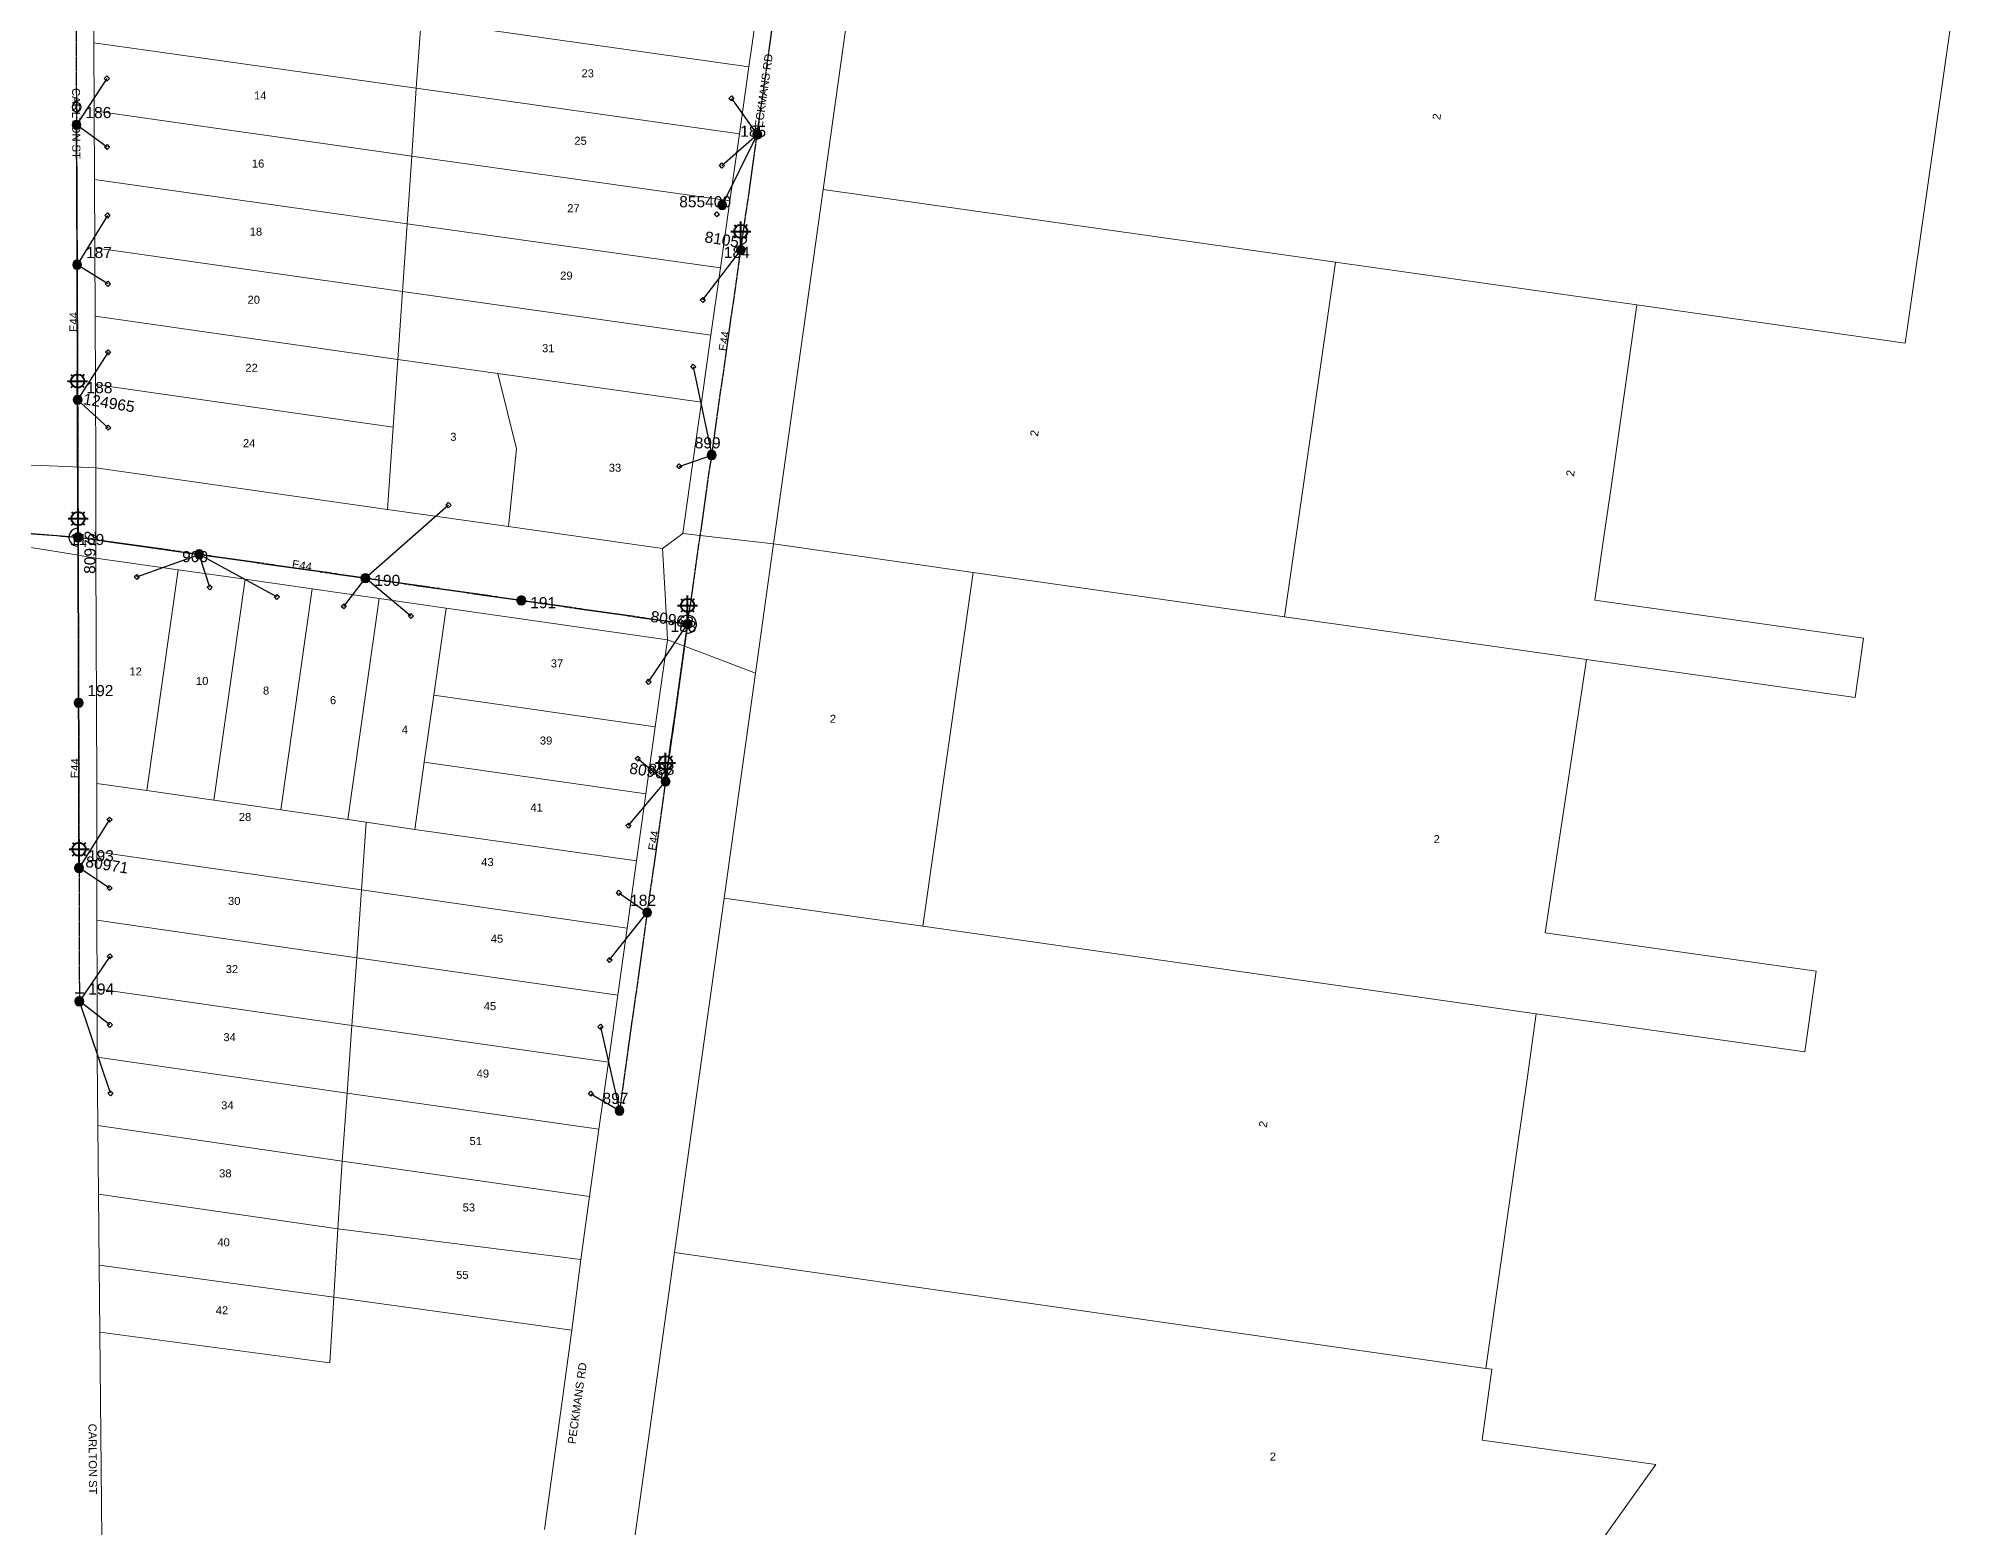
# Model space of a CAD drawing. Header units: metres. Extents: x 249526 to 250405, y 6265241 to 6266203.
# Drawn here: x 249962.8 to 250394, y 6265567.7 to 6265902.7 of the extents above; entities that cross this region are included whole.
import ezdxf
from ezdxf.enums import TextEntityAlignment as Align

# ---------------------------------------------------------------- set-up
doc = ezdxf.new("R2010")
doc.units = ezdxf.units.M
doc.linetypes.add('Cable Exist OH', pattern=[1, 1, 0])
doc.layers.get('0').update_dxf_attribs({"color": 6})
for name, color, linetype in [('_User_LV_Exist', 7, 'Continuous'), ('Equip_SP_LV_EXT', 7, 'Continuous'), ('Equip_SP_SL_EXT', 7, 'Continuous'), ('Mains_LV_EXT', 7, 'Continuous'), ('Mains_SL_EXT', 7, 'Continuous'), ('OH_Details_SP_MISC', 7, 'Continuous'), ('Services_SP_EXT', 7, 'Continuous'), ('SupportsOH_SP_TR_HV_LV_SL_EXT', 7, 'Continuous')]:
    doc.layers.add(name, color=color, linetype=linetype)
doc.layers.add('Cadastre Land Parcels_SP_EXT', color=9, linetype='Continuous', lineweight=5)
doc.layers.add('Cadastre Roads_SP_EXT', color=9, linetype='Continuous', lineweight=5)
doc.styles.add('iecARIAL', font='arial.ttf', dxfattribs={"height": 2})
doc.styles.add('POLE_LABEL', font='arial.ttf')
doc.styles.get("Standard").update_dxf_attribs({"font": 'arial.ttf'})

# ---------------------------------------------------------------- blocks, each defined once
blk = doc.blocks.new('LV_OH_LINKS_OPEN_EXT')
for p, q in [((-0.17, 4.97), (-0.17, 5.46)), ((0.17, 4.97), (0.17, 5.46)), ((-0.17, 3), (-0.17, 2.5)), ((0.17, 3), (0.17, 2.5))]:
    blk.add_line(p, q)
blk.add_lwpolyline([(0, 2.99, 1), (0, 4.98, 1)], format="xyb", close=True)
at = {"flags": 9}
for tag, p in [('ACTUAL_STATUS', (0, 0)), ('CONSTRUCTED_VOLTAGE', (0, -0.2)), ('OPERATING_VOLTAGE', (0, -0.6)), ('ORIENTATION', (0, -0.8)), ('OWNED_BY', (0, -1)), ('STATE', (0, -1.2)), ('SWITCH_TYPE', (0, -1.4)), ('NO_PHASES', (0, -0.4)), ('USAGE', (0, -1.6)), ('LEGEND', (0, -1.8)), ('NOTES', (0, -2))]:
    blk.add_attdef(tag, text='', height=0.2, dxfattribs=at).set_placement(p, align=Align.MIDDLE_LEFT)
at = {"flags": 1}
blk.add_attdef('Z', (0, 0), '', height=0.2, dxfattribs=at)
blk = doc.blocks.new('SL_LANTERN_EXT')
at = {"lineweight": 40}
for p, q in [((-1.46, 5.68), (-1.06, 5.28)), ((0, 1.97), (0, 6.47)), ((1.46, 5.68), (1.06, 5.28)), ((-2.25, 4.22), (2.25, 4.22)), ((-1.46, 2.76), (-1.06, 3.16)), ((0, 0), (0, 2.72)), ((1.46, 2.76), (1.06, 3.16))]:
    blk.add_line(p, q, dxfattribs=at)
blk.add_circle((0, 4.22), 1.5, dxfattribs=at)
at = {"style": 'iecARIAL', "flags": 8}
blk.add_attdef('ASSET_NUM', (1.5, 1.5), '', height=2.5, dxfattribs=at)
for tag, p, height, flags in [('OPERATING_VOLTAGE', (0.98, -1.65), 0.2, 9), ('ORIENTATION', (0.98, -1.85), 0.2, 9), ('OWNED_BY', (0.98, -2.05), 0.2, 9), ('STATE', (0.98, -2.25), 0.2, 9), ('CONSTRUCTED_VOLTAGE', (0.98, -0.65), 0.2, 9), ('CONTROL_TYPE', (0.98, -0.85), 0.2, 9), ('LANTERN_PURPOSE', (0.98, -1.05), 0.2, 9), ('LANTERN_TYPE', (0.98, -1.25), 0.2, 9), ('NO_PHASES', (0.98, -1.45), 0.2, 9), ('USAGE', (0.98, -2.45), 0.2, 9), ('CEXIST', (0.98, -2.65), 0.2, 9), ('CNEW', (0.98, -2.85), 0.2, 9), ('CNUMBER', (0.98, -3.05), 0.2, 9), ('CREMOVE', (0.98, -3.25), 0.2, 9), ('CREPLACE', (0.98, -3.45), 0.2, 9), ('LKINGHEIGHT', (0.98, -3.65), 0.2, 9), ('LBRACKET', (0.98, -3.85), 0.2, 9), ('LBRACKETVOCAB', (0.98, -4.05), 0.2, 9), ('LCATEGORY', (0.98, -4.25), 0.2, 9), ('LCHARGE1', (0.98, -4.45), 0.2, 9), ('LNUMBER', (2.18, -3.25), 2.5, 8), ('LCHARGE1PERCENT', (0.98, -4.65), 0.2, 9), ('LCHARGE2', (0.98, -4.85), 0.2, 9), ('LCHARGE2PERCENT', (0.98, -5.05), 0.2, 9), ('LCHARGE3', (0.98, -5.25), 0.2, 9), ('LCHARGE3PERCENT', (0.98, -5.45), 0.2, 9), ('LEXIST', (0.98, -5.65), 0.2, 9), ('LLAMP', (0.98, -5.85), 0.2, 9), ('LLAMPVOCAB', (0.98, -6.05), 0.2, 9), ('LMAST', (0.98, -6.25), 0.2, 9), ('LMASTVOCAB', (0.98, -6.45), 0.2, 9), ('LNEW', (0.98, -6.65), 0.2, 9), ('LANTNUMBER', (0.98, -6.85), 0.2, 9), ('LOUTREACH', (0.98, -7.25), 0.2, 9), ('LOUTREACHVOCAB', (0.98, -7.45), 0.2, 9), ('LRATECODE', (0.98, -7.65), 0.2, 9), ('LREMOVE', (0.98, -7.85), 0.2, 9), ('LREPLACE', (0.98, -8.05), 0.2, 9), ('LTYPE', (0.98, -8.25), 0.2, 9), ('LTYPEVOCAB', (0.98, -8.45), 0.2, 9), ('LEGEND', (0.98, -8.65), 0.2, 9), ('STREETNAME', (0.98, -9.25), 0.2, 9), ('SUBURB', (0.98, -9.45), 0.2, 1), ('LOCATION', (0.98, -8.85), 0.2, 9), ('NOTES', (0.98, -9.05), 0.2, 9)]:
    blk.add_attdef(tag, p, '', height=height, dxfattribs=dict(flags=flags))
blk = doc.blocks.new('CCP_EXT')
blk.add_wipeout([(0, 0.57), (0.57, 0), (0, -0.57), (-0.57, 0)])
blk.add_lwpolyline([(-0.57, 0), (0, 0.57), (0.57, 0), (0, -0.57), (-0.57, 0)])
at = {"flags": 1}
blk.add_attdef('Z', (0, 0), '', height=0.2, dxfattribs=at)
at = {"flags": 9}
for tag, p in [('CCP_TYPE', (0, 0)), ('CONSTRUCTED_VOLTAGE', (0, -0.2)), ('OPERATING_VOLTAGE', (0, -0.6)), ('ORIENTATION', (0, -0.8)), ('OWNED_BY', (0, -1)), ('STATE', (0, -1.8)), ('NO_PHASES', (0, -0.4)), ('USAGE', (0, -1.2)), ('LEGEND', (0, -1.4)), ('LIFE_SUPPORT', (0, -1.6)), ('NOTES', (0, -2))]:
    blk.add_attdef(tag, text='', height=0.2, dxfattribs=at).set_placement(p, align=Align.MIDDLE_LEFT)
blk = doc.blocks.new('POLE_EXT')
blk.add_hatch(color=256).paths.add_polyline_path([(-1, 0, 1), (1, 0, 1)])
blk.add_lwpolyline([(-1, 0, 1), (1, 0, 1)], format="xyb", close=True)
for tag, height, flags, p in [('pNumber', 2.5, 8, (-17.84, 2.07)), ('OWNED_BY', 0.2, 9, (1.35, -0.4)), ('SPECIAL_USE', 0.2, 9, (1.35, -0.8)), ('STATE', 0.2, 9, (1.35, -1)), ('cLV', 0.2, 9, (1.35, -1.4)), ('hDepth', 0.2, 9, (1.35, -1.6)), ('hDia', 0.2, 9, (1.35, -1.8)), ('cHV', 0.2, 9, (1.35, -2)), ('cLinedev', 0.2, 9, (1.35, -3.4)), ('pExisting', 0.2, 9, (1.35, -3.8)), ('pFooting', 0.2, 9, (1.35, -4.4)), ('PARENT', 0.2, 9, (1.35, -0.6)), ('USAGE', 0.2, 9, (1.35, -1.2)), ('LBRACKET', 0.2, 9, (1.35, -2.2)), ('LExisting', 0.2, 9, (1.35, -2.4)), ('LANTNUMBER', 0.2, 9, (1.35, -2.6)), ('LOther', 0.2, 9, (1.35, -2.8)), ('LRemove', 0.2, 9, (1.35, -3)), ('LEGEND', 0.2, 9, (1.35, -3.2)), ('LOCATION', 0.2, 9, (1.35, -3.6)), ('PFNUMBER', 0.2, 9, (1.35, -4)), ('NEWPFNUMBER', 0.2, 9, (1.35, -4.2)), ('pNew', 0.2, 9, (1.35, -4.6)), ('pRelocate', 0.2, 9, (1.35, -5)), ('pRemove', 0.2, 9, (1.35, -5.2)), ('pReplace', 0.2, 9, (1.35, -5.4)), ('pStay', 0.2, 9, (1.35, -5.6)), ('pType', 0.2, 9, (1.35, -5.8)), ('cspan', 0.2, 9, (1.35, -6)), ('STREETNAME', 0.2, 9, (1.35, -6.2)), ('SUBURB', 0.2, 9, (1.35, -6.4)), ('OPERATED_BY', 0.2, 9, (1.36, -7.01)), ('NOTES', 0.2, 9, (1.35, -6.6)), ('MAINTAINED_BY', 0.2, 9, (1.36, -6.81))]:
    blk.add_attdef(tag, text='', height=height, dxfattribs=dict(flags=flags)).set_placement(p, align=Align.MIDDLE_LEFT)
at = {"style": 'POLE_LABEL'}
for tag, height, flags, p in [('STRUCTURE_PLANT_NUMBER', 0.2, 9, (1.35, 0.03)), ('ASSET_NUM', 2.5, 8, (2, 2)), ('STREET_CODE', 0.2, 9, (1.35, -0.2))]:
    blk.add_attdef(tag, text='', height=height, dxfattribs=dict(at, flags=flags)).set_placement(p, align=Align.MIDDLE_LEFT)
at = {"flags": 1}
blk.add_attdef('Z', (1.35, -7.33), '', height=0.2, dxfattribs=at)
blk = doc.blocks.new('End Shackle_EXT')
blk.add_wipeout([(0, 0.25), (1.81, 0.25), (1.82, -0.25), (0, -0.25)])
blk.add_line((1.81, -1), (1.81, 1))
at = {"flags": 1}
blk.add_attdef('Z', (0, 0), '', height=0.2, dxfattribs=at)
at = {"flags": 9}
for tag, p in [('CONNECTOR_TYPE', (0, 0)), ('CONSTRUCTED_VOLTAGE', (0, -0.2)), ('OPERATING_VOLTAGE', (0, -0.6)), ('ORIENTATION', (0, -0.8)), ('OWNED_BY', (0, -1)), ('STATE', (0, -1.2)), ('NO_PHASES', (0, -0.4)), ('USAGE', (0, -1.4)), ('NOTES', (0, -1.6))]:
    blk.add_attdef(tag, text='', height=0.2, dxfattribs=at).set_placement(p, align=Align.MIDDLE_LEFT)

msp = doc.modelspace()

# ---------------------------------------------------------------- linework, layer by layer
at = {"layer": '_User_LV_Exist', "color": 7, "linetype": 'Cable Exist OH', "flags": 128}
msp.add_lwpolyline([(249918.78, 6265794.7), (249971.72, 6265790.5)], dxfattribs=at)
at = {"layer": 'Cadastre Land Parcels_SP_EXT', "linetype": 'Continuous'}
for points in [[(250217.86, 6265938.87), (250150.52, 6265948.43), (250148.88, 6265936.72), (250139.37, 6265868.74), (250254.56, 6265852.4), (250322.35, 6265842.77), (250382.72, 6265834.19), (250383.68, 6265840.92), (250387.25, 6265866.02), (250394.05, 6265913.86), (250217.86, 6265938.87)], [(250059.89, 6265920.59), (250049.93, 6265922), (250048.89, 6265906.75), (250122.65, 6265896.34), (250123.53, 6265902.52), (250124.77, 6265911.42), (250074.96, 6265918.45), (250059.89, 6265920.59)], [(250048.89, 6265906.75), (249975.24, 6265917.15), (249975.32, 6265901.76), (250047.83, 6265891.5), (250048.89, 6265906.75)], [(250122.65, 6265896.34), (250048.89, 6265906.75), (250047.83, 6265891.5), (250120.51, 6265881.25), (250122.65, 6265896.34)], [(250047.83, 6265891.5), (249975.32, 6265901.76), (249975.39, 6265886.4), (250046.79, 6265876.25), (250047.83, 6265891.5)], [(250120.51, 6265881.25), (250047.83, 6265891.5), (250046.79, 6265876.25), (250118.36, 6265866.17), (250120.51, 6265881.25)], [(250046.79, 6265876.25), (249975.39, 6265886.4), (249975.46, 6265871), (250045.75, 6265861.02), (250046.79, 6265876.25)], [(250118.36, 6265866.17), (250046.79, 6265876.25), (250045.75, 6265861.02), (250116.22, 6265851.08), (250118.36, 6265866.17)], [(250045.75, 6265861.02), (249975.46, 6265871), (249975.52, 6265855.61), (250044.71, 6265845.78), (250045.75, 6265861.02)], [(250254.56, 6265852.4), (250139.37, 6265868.74), (250128.19, 6265789.03), (250173.04, 6265782.61), (250243.07, 6265772.65), (250254.56, 6265852.4)], [(250116.22, 6265851.08), (250045.75, 6265861.02), (250044.71, 6265845.78), (250114.08, 6265836), (250116.22, 6265851.08)], [(250044.71, 6265845.78), (249975.52, 6265855.61), (249975.59, 6265840.25), (250043.66, 6265830.53), (250044.71, 6265845.78)], [(250322.35, 6265842.77), (250254.56, 6265852.4), (250243.07, 6265772.65), (250311.02, 6265762.99), (250333.38, 6265759.88), (250371.42, 6265754.49), (250373.32, 6265767.79), (250312.93, 6265776.34), (250314.78, 6265789.59), (250316.71, 6265802.84), (250318.58, 6265816.17), (250320.47, 6265829.46), (250322.35, 6265842.77)], [(250114.08, 6265836), (250044.71, 6265845.78), (250043.66, 6265830.53), (250066.15, 6265827.36), (250111.94, 6265820.91), (250114.08, 6265836)], [(250043.66, 6265830.53), (249975.59, 6265840.25), (249975.65, 6265824.86), (250042.61, 6265815.28), (250043.66, 6265830.53)], [(250066.15, 6265827.36), (250043.66, 6265830.53), (250042.61, 6265815.28), (250041.34, 6265796.78), (250068.59, 6265792.9), (250070.38, 6265810.38), (250066.15, 6265827.36)], [(250111.94, 6265820.91), (250066.15, 6265827.36), (250070.38, 6265810.38), (250068.59, 6265792.9), (250103.22, 6265787.98), (250107.75, 6265791.38), (250109.79, 6265805.83), (250111.94, 6265820.91)], [(250042.61, 6265815.28), (249975.65, 6265824.86), (249975.72, 6265806.14), (250041.34, 6265796.78), (250042.61, 6265815.28)], [(250173.04, 6265782.61), (250128.19, 6265789.03), (250124.12, 6265759.95), (250117.05, 6265709.32), (250161.73, 6265703), (250173.04, 6265782.61)], [(249994.27, 6265783.21), (249975.78, 6265785.81), (249975.94, 6265735.14), (249987.19, 6265733.52), (249994.27, 6265783.21)], [(250009.34, 6265781.05), (249994.27, 6265783.21), (249987.19, 6265733.52), (250002.26, 6265731.36), (250009.34, 6265781.05)], [(250024.41, 6265778.9), (250009.34, 6265781.05), (250002.26, 6265731.36), (250017.33, 6265729.2), (250024.41, 6265778.9)], [(250243.07, 6265772.65), (250173.04, 6265782.61), (250161.73, 6265703), (250299.71, 6265683.31), (250360.14, 6265674.77), (250362.7, 6265692.89), (250301.7, 6265701.53), (250311.02, 6265762.99), (250243.07, 6265772.65)], [(250039.49, 6265776.74), (250024.41, 6265778.9), (250017.33, 6265729.2), (250032.4, 6265727.04), (250039.49, 6265776.74)], [(250054.58, 6265774.59), (250039.49, 6265776.74), (250032.4, 6265727.04), (250036.57, 6265726.44), (250047.48, 6265724.78), (250049.63, 6265739.9), (250051.78, 6265754.98), (250054.58, 6265774.59)], [(250104.33, 6265767.46), (250054.58, 6265774.59), (250051.78, 6265754.98), (250101.57, 6265747.87), (250104.33, 6265767.46)], [(250101.57, 6265747.87), (250051.78, 6265754.98), (250049.63, 6265739.9), (250099.48, 6265732.81), (250101.57, 6265747.87)], [(250099.48, 6265732.81), (250049.63, 6265739.9), (250047.48, 6265724.78), (250097.36, 6265717.74), (250099.48, 6265732.81)], [(250036.57, 6265726.44), (250032.4, 6265727.04), (250017.33, 6265729.2), (250002.26, 6265731.36), (249987.19, 6265733.52), (249975.94, 6265735.14), (249975.98, 6265719.75), (250035.5, 6265711.19), (250036.57, 6265726.44)], [(250047.48, 6265724.78), (250036.57, 6265726.44), (250035.5, 6265711.19), (250095.24, 6265702.61), (250097.36, 6265717.74), (250047.48, 6265724.78)], [(250035.5, 6265711.19), (249975.98, 6265719.75), (249976.01, 6265704.35), (250034.43, 6265695.94), (250035.5, 6265711.19)], [(250095.24, 6265702.61), (250035.5, 6265711.19), (250034.43, 6265695.94), (250093.14, 6265687.55), (250095.24, 6265702.61)], [(250105.91, 6265629.63), (250288.41, 6265603.55), (250291.84, 6265627.73), (250293.57, 6265639.92), (250295.5, 6265653.52), (250297.64, 6265668.62), (250299.71, 6265683.31), (250161.73, 6265703), (250117.05, 6265709.32), (250105.91, 6265629.63)], [(250034.43, 6265695.94), (249976.01, 6265704.35), (249976.05, 6265688.95), (250033.35, 6265680.68), (250034.43, 6265695.94)], [(250093.14, 6265687.55), (250034.43, 6265695.94), (250033.35, 6265680.68), (250091.04, 6265672.42), (250093.14, 6265687.55)], [(250033.35, 6265680.68), (249976.05, 6265688.95), (249976.08, 6265673.59), (250032.28, 6265665.45), (250033.35, 6265680.68)], [(250091.04, 6265672.42), (250033.35, 6265680.68), (250032.28, 6265665.45), (250088.91, 6265657.35), (250091.04, 6265672.42)], [(250032.28, 6265665.45), (249976.08, 6265673.59), (249976.22, 6265658.17), (250031.18, 6265650.2), (250032.28, 6265665.45)], [(250088.91, 6265657.35), (250032.28, 6265665.45), (250031.18, 6265650.2), (250086.81, 6265642.22), (250088.91, 6265657.35)], [(250031.18, 6265650.2), (249976.22, 6265658.17), (249976.37, 6265642.76), (250030.16, 6265634.99), (250031.18, 6265650.2)], [(250086.81, 6265642.22), (250031.18, 6265650.2), (250030.16, 6265634.99), (250084.87, 6265628.06), (250086.81, 6265642.22)], [(250030.16, 6265634.99), (249976.37, 6265642.76), (249976.52, 6265626.75), (250029.31, 6265619.61), (250030.16, 6265634.99)], [(250084.87, 6265628.06), (250030.16, 6265634.99), (250029.31, 6265619.61), (250082.81, 6265612.18), (250084.87, 6265628.06)], [(250288.41, 6265603.55), (250105.91, 6265629.63), (250094.7, 6265549.46), (250285.5, 6265524.43), (250326.59, 6265581.97), (250287.59, 6265587.42), (250289.69, 6265603.37), (250288.41, 6265603.55)], [(250029.31, 6265619.61), (249976.52, 6265626.75), (249976.66, 6265611.74), (250028.39, 6265604.81), (250029.31, 6265619.61)]]:
    msp.add_lwpolyline(points, close=True, dxfattribs=at)
at = {"layer": 'Mains_LV_EXT', "linetype": 'Cable Exist OH'}
for points in [[(249971.24, 6265917.22), (249971.4, 6265883.29)], [(250124.51, 6265881.09), (250129.36, 6265915.44)], [(249971.4, 6265883.29), (249971.54, 6265851.81)], [(250120.82, 6265855.09), (250124.51, 6265881.09)], [(249971.54, 6265851.81), (249971.66, 6265821.42)], [(249971.66, 6265821.42), (249971.76, 6265790.5)], [(249971.76, 6265790.5), (249998.99, 6265786.66)], [(249971.76, 6265790.5), (249971.88, 6265753.27), (249971.98, 6265716.13)], [(250108.85, 6265770.95), (250103.89, 6265735.58)], [(250103.89, 6265735.58), (250099.75, 6265706.1)]]:
    msp.add_lwpolyline(points, dxfattribs=at)
at = {"layer": 'Mains_LV_EXT', "linetype": 'Continuous'}
for points in [[(249971.75, 6265792.51, 1.022065), (249971.77, 6265788.5)], [(250108.57, 6265768.97, 2.409866), (250106.87, 6265771.23)]]:
    msp.add_lwpolyline(points, format="xyb", dxfattribs=at)
at = {"layer": 'Mains_SL_EXT', "linetype": 'Cable Exist OH'}
for points in [[(249971.98, 6265716.13), (249971.88, 6265753.27), (249971.76, 6265790.5)], [(250103.89, 6265735.58), (250108.85, 6265770.95)]]:
    msp.add_lwpolyline(points, dxfattribs=at)
at = {"layer": 'OH_Details_SP_MISC', "color": 7, "linetype": 'Continuous', "flags": 128}
for points in [[(249971.72, 6265790.5), (249971.66, 6265821.42), (249971.54, 6265851.81), (249971.4, 6265883.29)], [(249918.78, 6265794.7), (249971.76, 6265790.5), (249998.99, 6265786.66)]]:
    msp.add_lwpolyline(points, dxfattribs=at)

# ---------------------------------------------------------------- block references
at = {"layer": 'Equip_SP_LV_EXT', "rotation": 359.2332472921855}
msp.add_blockref('LV_OH_LINKS_OPEN_EXT', (249971.4, 6265883.29), dxfattribs=at)
at = {"layer": 'Equip_SP_SL_EXT'}
ref = msp.add_blockref('SL_LANTERN_EXT', (250120.82, 6265855.09), dxfattribs=at)
ref.add_attrib('ASSET_NUM', '81052', dxfattribs={"layer": '0', "height": 2.5, "rotation": 350.8551, "style": 'iecARIAL'}).set_placement((250122.32, 6265856.59), align=Align.MIDDLE_RIGHT)
ref = msp.add_blockref('SL_LANTERN_EXT', (249971.66, 6265821.42), dxfattribs=at)
ref.add_attrib('ASSET_NUM', '124965', dxfattribs={"layer": '0', "height": 2.5, "rotation": 350.7445, "style": 'iecARIAL'}).set_placement((249973.16, 6265822.92), align=Align.TOP_LEFT)
ref = msp.add_blockref('SL_LANTERN_EXT', (249971.76, 6265790.5), dxfattribs=at)
ref.add_attrib('ASSET_NUM', '80972', dxfattribs={"layer": '0', "height": 2.5, "rotation": 89.1118, "style": 'iecARIAL'}).set_placement((249973.26, 6265792), align=Align.TOP_RIGHT)
ref = msp.add_blockref('SL_LANTERN_EXT', (250108.85, 6265770.95), dxfattribs=at)
ref.add_attrib('ASSET_NUM', '80968', dxfattribs={"layer": '0', "height": 2.5, "rotation": 350.7333, "style": 'iecARIAL'}).set_placement((250110.35, 6265772.45), align=Align.TOP_RIGHT)
ref = msp.add_blockref('SL_LANTERN_EXT', (250103.89, 6265735.58), dxfattribs=at)
ref.add_attrib('ASSET_NUM', '80967', dxfattribs={"layer": '0', "height": 2.5, "rotation": 350.7862, "style": 'iecARIAL'}).set_placement((250105.39, 6265737.08), align=Align.MIDDLE_RIGHT)
ref = msp.add_blockref('SL_LANTERN_EXT', (249971.98, 6265716.13), dxfattribs=at)
ref.add_attrib('ASSET_NUM', '80971', dxfattribs={"layer": '0', "height": 2.5, "rotation": 350.6993, "style": 'iecARIAL'}).set_placement((249973.48, 6265717.63), align=Align.MIDDLE_LEFT)
at = {"layer": 'SupportsOH_SP_TR_HV_LV_SL_EXT'}
ref = msp.add_blockref('POLE_EXT', (249971.4, 6265883.29), dxfattribs=at)
ref.add_attrib('ASSET_NUM', '186', dxfattribs={"layer": '0', "height": 2.5, "style": 'POLE_LABEL'}).set_placement((249973.41, 6265884.04), align=Align.BOTTOM_LEFT)
ref = msp.add_blockref('POLE_EXT', (250124.51, 6265881.09), dxfattribs=at)
ref.add_attrib('ASSET_NUM', '185', dxfattribs={"layer": '0', "height": 2.5, "style": 'POLE_LABEL'}).set_placement((250126.51, 6265881.84), align=Align.MIDDLE_RIGHT)
ref = msp.add_blockref('POLE_EXT', (249971.54, 6265851.81), dxfattribs=at)
ref.add_attrib('ASSET_NUM', '187', dxfattribs={"layer": '0', "height": 2.5, "style": 'POLE_LABEL'}).set_placement((249973.54, 6265852.56), align=Align.BOTTOM_LEFT)
ref = msp.add_blockref('POLE_EXT', (250120.82, 6265855.09), dxfattribs=at)
ref.add_attrib('ASSET_NUM', '184', dxfattribs={"layer": '0', "height": 2.5, "style": 'POLE_LABEL'}).set_placement((250122.82, 6265855.84), align=Align.TOP_RIGHT)
ref = msp.add_blockref('POLE_EXT', (249971.66, 6265821.42), dxfattribs=at)
ref.add_attrib('ASSET_NUM', '188', dxfattribs={"layer": '0', "height": 2.5, "style": 'POLE_LABEL'}).set_placement((249973.66, 6265822.17), align=Align.BOTTOM_LEFT)
ref = msp.add_blockref('POLE_EXT', (250114.27, 6265809), dxfattribs=at)
ref.add_attrib('ASSET_NUM', '899', dxfattribs={"layer": '0', "height": 2.5, "style": 'POLE_LABEL'}).set_placement((250116.27, 6265809.75), align=Align.BOTTOM_RIGHT)
ref = msp.add_blockref('POLE_EXT', (249971.76, 6265790.5), dxfattribs=at)
ref.add_attrib('ASSET_NUM', '1169', dxfattribs={"layer": '0', "height": 2.5, "style": 'POLE_LABEL'}).set_placement((249973.76, 6265791.26), align=Align.TOP_CENTER)
ref = msp.add_blockref('POLE_EXT', (249998.99, 6265786.66), dxfattribs=at)
ref.add_attrib('ASSET_NUM', '900', dxfattribs={"layer": '0', "height": 2.5, "rotation": 359.9305, "style": 'POLE_LABEL'}).set_placement((250000.99, 6265787.41), align=Align.TOP_RIGHT)
ref = msp.add_blockref('POLE_EXT', (250036.38, 6265781.32), dxfattribs=at)
ref.add_attrib('ASSET_NUM', '190', dxfattribs={"layer": '0', "height": 2.5, "style": 'POLE_LABEL'}).set_placement((250038.38, 6265782.07), align=Align.TOP_LEFT)
ref = msp.add_blockref('POLE_EXT', (250071.45, 6265776.3), dxfattribs=at)
ref.add_attrib('ASSET_NUM', '191', dxfattribs={"layer": '0', "height": 2.5, "style": 'POLE_LABEL'}).set_placement((250073.46, 6265777.05), align=Align.TOP_LEFT)
ref = msp.add_blockref('POLE_EXT', (250108.85, 6265770.95), dxfattribs=at)
ref.add_attrib('ASSET_NUM', '183', dxfattribs={"layer": '0', "height": 2.5, "rotation": 359.9403, "style": 'POLE_LABEL'}).set_placement((250110.85, 6265771.7), align=Align.TOP_RIGHT)
ref = msp.add_blockref('POLE_EXT', (249971.88, 6265753.27), dxfattribs=at)
ref.add_attrib('ASSET_NUM', '192', dxfattribs={"layer": '0', "height": 2.5, "style": 'POLE_LABEL'}).set_placement((249973.88, 6265754.02), align=Align.BOTTOM_LEFT)
ref = msp.add_blockref('POLE_EXT', (249971.98, 6265716.13), dxfattribs=at)
ref.add_attrib('ASSET_NUM', '193', dxfattribs={"layer": '0', "height": 2.5, "style": 'POLE_LABEL'}).set_placement((249973.98, 6265716.88), align=Align.BOTTOM_LEFT)
ref = msp.add_blockref('POLE_EXT', (250099.75, 6265706.1), dxfattribs=at)
ref.add_attrib('ASSET_NUM', '182', dxfattribs={"layer": '0', "height": 2.5, "style": 'POLE_LABEL'}).set_placement((250101.75, 6265706.85), align=Align.BOTTOM_RIGHT)

# ---------------------------------------------------------------- texts
at = {"layer": 'Cadastre Land Parcels_SP_EXT'}
for s, p in [('23', (250084.97, 6265893.96)), ('14', (250011.33, 6265888.98)), ('25', (250083.37, 6265878.79)), ('16', (250010.85, 6265873.67)), ('27', (250081.78, 6265863.63)), ('18', (250010.36, 6265858.36)), ('29', (250080.19, 6265848.47)), ('20', (250009.87, 6265843.04)), ('31', (250076.11, 6265832.12)), ('22', (250009.38, 6265827.73)), ('3', (250055.46, 6265812.21)), ('24', (250008.83, 6265810.77)), ('33', (250091.12, 6265805.25)), ('37', (250078.07, 6265761.23)), ('12', (249983.3, 6265759.42)), ('10', (249998.27, 6265757.29)), ('8', (250013.34, 6265755.13)), ('6', (250028.41, 6265752.97)), ('2', (250140.83, 6265748.78)), ('4', (250044.56, 6265746.35)), ('39', (250075.62, 6265743.89)), ('28', (250007.9, 6265726.7)), ('41', (250073.49, 6265728.81)), ('2', (250276.64, 6265721.72)), ('43', (250062.43, 6265716.55)), ('30', (250005.48, 6265707.81)), ('45', (250064.58, 6265699.32)), ('32', (250004.96, 6265692.48)), ('45', (250062.99, 6265684.15)), ('34', (250004.44, 6265677.17)), ('49', (250061.4, 6265668.98)), ('34', (250003.94, 6265661.85)), ('51', (250059.79, 6265653.8)), ('38', (250003.48, 6265646.53)), ('53', (250058.25, 6265638.87)), ('40', (250003.09, 6265631.03)), ('55', (250056.79, 6265623.71)), ('42', (250002.72, 6265615.73)), ('2', (250239.77, 6265582.83))]:
    msp.add_text(s, height=1.8, dxfattribs=at).set_placement(p)
for rotation, p in [(82.037, (250278.12, 6265884.29)), (82.033, (250187.65, 6265813.09)), (81.8952, (250308.19, 6265804.09)), (78.7268, (250239.04, 6265657.62))]:
    msp.add_text('2', height=1.8, rotation=rotation, dxfattribs=at).set_placement(p)
at = {"layer": 'Cadastre Roads_SP_EXT'}
for s, rotation, p in [('PECKMANS RD', 81.9842, (250125.45, 6265880.86)), ('CARLTON ST', 270.3205, (249970.39, 6265891.55)), ('PECKMANS RD', 82.0828, (250083.64, 6265586.47)), ('CARLTON ST', 270.4666, (249974.09, 6265591.14))]:
    msp.add_text(s, height=1.8, rotation=rotation, dxfattribs=at).set_placement(p)
at = {"layer": 'Mains_LV_EXT'}
for rotation, p in [(89.1641, (249971.6, 6265836.66)), (80.8342, (250117.58, 6265832.28)), (350.766, (250019.76, 6265783.66)), (89.0845, (249971.91, 6265736.3)), (80.9538, (250101.71, 6265719.93))]:
    msp.add_text('E44', height=1.8, rotation=rotation, dxfattribs=at).set_placement(p)

# ---------------------------------------------------------------- next in the draw order: block references
at = {"layer": 'Services_SP_EXT'}
for p in [(249978.22, 6265893.7), (250118.7, 6265889.22), (249978.29, 6265878.27), (250116.56, 6265874.13), (249978.36, 6265862.88), (250115.45, 6265863.13), (249978.42, 6265847.51), (250112.26, 6265843.89), (249978.49, 6265832.13), (250110.13, 6265828.87), (249978.55, 6265815.14), (250106.96, 6265806.44), (250055.09, 6265797.73), (249984.94, 6265781.59), (250001.38, 6265779.25), (250016.49, 6265777.09), (250031.52, 6265774.95), (250046.62, 6265772.79), (250100.06, 6265757.99), (250097.64, 6265740.72), (249978.83, 6265727.02), (250095.54, 6265725.65), (249978.86, 6265711.62), (250093.41, 6265710.54), (249978.9, 6265696.23), (250091.31, 6265695.44), (249978.93, 6265680.84), (250089.22, 6265680.4), (249979.02, 6265665.44), (250087.11, 6265665.36)]:
    msp.add_blockref('CCP_EXT', p, dxfattribs=at)

# ---------------------------------------------------------------- next in the draw order: linework, layer by layer
at = {"layer": 'Cadastre Roads_SP_EXT', "linetype": 'Continuous'}
for points in [[(249974.83, 6265983.27), (249966.18, 6265983.88), (249954.07, 6265984.74), (249954.44, 6265931.62), (249955.29, 6265806.97), (249967.22, 6265806.49), (249975.72, 6265806.14), (249975.65, 6265824.86), (249975.59, 6265840.25), (249975.52, 6265855.61), (249975.46, 6265871), (249975.39, 6265886.4), (249975.32, 6265901.76), (249975.24, 6265917.15), (249975.17, 6265932.16), (249975.16, 6265932.54), (249974.83, 6265983.27)], [(250150.52, 6265948.43), (250140.06, 6265955.58), (250131.85, 6265961.2), (250129.04, 6265941.6), (250128.27, 6265936.17), (250126.9, 6265926.52), (250124.77, 6265911.42), (250123.53, 6265902.52), (250122.65, 6265896.34), (250120.51, 6265881.25), (250118.36, 6265866.17), (250116.22, 6265851.08), (250114.08, 6265836), (250111.94, 6265820.91), (250109.79, 6265805.83), (250107.75, 6265791.38), (250116.27, 6265790.4), (250128.19, 6265789.03), (250139.37, 6265868.74), (250148.88, 6265936.72), (250150.52, 6265948.43)], [(250041.34, 6265796.78), (249975.72, 6265806.14), (249975.75, 6265795.98), (249975.78, 6265785.81), (249994.27, 6265783.21), (250009.34, 6265781.05), (250024.41, 6265778.9), (250039.49, 6265776.74), (250054.58, 6265774.59), (250104.33, 6265767.46), (250103.78, 6265777.72), (250103.22, 6265787.98), (250068.59, 6265792.9), (250041.34, 6265796.78)]]:
    msp.add_lwpolyline(points, close=True, dxfattribs=at)
for points in [[(249977.07, 6265565.1), (249976.97, 6265581.02), (249976.77, 6265596.29), (249976.66, 6265611.74), (249976.52, 6265626.75), (249976.37, 6265642.76), (249976.22, 6265658.17), (249976.08, 6265673.59), (249976.05, 6265688.95), (249976.01, 6265704.35), (249975.98, 6265719.75), (249975.94, 6265735.14), (249975.78, 6265785.81), (249975.78, 6265785.81), (249967.26, 6265787.2), (249955.41, 6265789.13), (249956.37, 6265647.68), (249958.09, 6265394.43)], [(250094.7, 6265549.46), (250105.91, 6265629.63), (250117.05, 6265709.32), (250124.12, 6265759.95), (250124.12, 6265759.95), (250112.75, 6265764.27), (250104.33, 6265767.46), (250101.57, 6265747.87), (250099.48, 6265732.81), (250097.36, 6265717.74), (250095.24, 6265702.61), (250093.14, 6265687.55), (250091.04, 6265672.42), (250088.91, 6265657.35), (250086.81, 6265642.22), (250084.87, 6265628.06), (250082.81, 6265612.18), (250080.88, 6265597.84), (250078.76, 6265582.66), (250076.64, 6265567.33)]]:
    msp.add_lwpolyline(points, dxfattribs=at)
at = {"layer": 'Mains_LV_EXT', "linetype": 'Cable Exist OH'}
for points in [[(250114.27, 6265809), (250120.82, 6265855.09)], [(250108.85, 6265770.95), (250114.27, 6265809)], [(249998.99, 6265786.66), (250036.38, 6265781.32)], [(250036.38, 6265781.32), (250071.45, 6265776.3), (250108.85, 6265770.95)]]:
    msp.add_lwpolyline(points, dxfattribs=at)
at = {"layer": 'Mains_SL_EXT', "linetype": 'Cable Exist OH'}
for points in [[(250120.82, 6265855.09), (250124.51, 6265881.09), (250129.36, 6265915.44), (250133.15, 6265942.2)], [(250108.85, 6265770.95), (250071.45, 6265776.3), (250036.38, 6265781.32), (249998.99, 6265786.66), (249971.76, 6265790.5)]]:
    msp.add_lwpolyline(points, dxfattribs=at)
at = {"layer": 'Services_SP_EXT'}
for points in [[(249978.22, 6265893.7), (249971.4, 6265883.29)], [(250118.7, 6265889.22), (250124.51, 6265881.09)], [(249978.29, 6265878.27), (249971.4, 6265883.29)], [(250116.56, 6265874.13), (250124.51, 6265881.09)], [(250124.51, 6265881.09), (250116.62, 6265865.24)], [(249978.36, 6265862.88), (249971.54, 6265851.81)], [(250112.26, 6265843.89), (250120.82, 6265855.09)], [(249978.42, 6265847.51), (249971.54, 6265851.81)], [(249978.49, 6265832.13), (249971.66, 6265821.42)], [(250110.13, 6265828.87), (250114.27, 6265809)], [(249978.55, 6265815.14), (249971.66, 6265821.42)], [(250106.96, 6265806.44), (250114.27, 6265809)], [(250055.09, 6265797.73), (250036.38, 6265781.32)], [(249984.94, 6265781.59), (249998.99, 6265786.66)], [(250001.38, 6265779.25), (249998.99, 6265786.66)], [(250016.49, 6265777.09), (249998.99, 6265786.66)], [(250031.52, 6265774.95), (250036.38, 6265781.32)], [(250046.62, 6265772.79), (250036.38, 6265781.32)], [(250100.06, 6265757.99), (250108.85, 6265770.95)], [(250097.64, 6265740.72), (250103.89, 6265735.58)], [(250095.54, 6265725.65), (250103.89, 6265735.58)], [(249978.83, 6265727.02), (249971.98, 6265716.13)], [(249978.86, 6265711.62), (249971.98, 6265716.13)], [(250093.41, 6265710.54), (250099.75, 6265706.1)], [(250091.31, 6265695.44), (250099.75, 6265706.1)], [(249978.9, 6265696.23), (249972.05, 6265686.14)], [(249978.93, 6265680.84), (249972.05, 6265686.14)], [(249979.02, 6265665.44), (249972.05, 6265686.14)], [(250089.22, 6265680.4), (250093.53, 6265661.55)], [(250087.11, 6265665.36), (250093.53, 6265661.55)]]:
    msp.add_lwpolyline(points, dxfattribs=at)

# ---------------------------------------------------------------- next in the draw order: block references
at = {"layer": 'SupportsOH_SP_TR_HV_LV_SL_EXT'}
ref = msp.add_blockref('POLE_EXT', (250116.62, 6265865.24), dxfattribs=at)
ref.add_attrib('ASSET_NUM', '855400', dxfattribs={"layer": '0', "height": 2.5, "style": 'POLE_LABEL'}).set_placement((250118.62, 6265865.99), align=Align.MIDDLE_RIGHT)
ref = msp.add_blockref('POLE_EXT', (250103.89, 6265735.58), dxfattribs=at)
ref.add_attrib('ASSET_NUM', '898', dxfattribs={"layer": '0', "height": 2.5, "style": 'POLE_LABEL'}).set_placement((250105.89, 6265736.33), align=Align.BOTTOM_RIGHT)

# ---------------------------------------------------------------- next in the draw order: block references
at = {"layer": 'Mains_LV_EXT'}
for p, rotation in [((249972.05, 6265686.14), 89.08454105101434), ((250093.53, 6265661.55), 80.95381075336097)]:
    msp.add_blockref('End Shackle_EXT', p, dxfattribs=dict(at, rotation=rotation))

# ---------------------------------------------------------------- next in the draw order: linework, layer by layer
at = {"layer": 'Mains_LV_EXT', "linetype": 'Cable Exist OH'}
for points in [[(249971.98, 6265716.13), (249972.05, 6265686.14)], [(250099.75, 6265706.1), (250093.53, 6265661.55)]]:
    msp.add_lwpolyline(points, dxfattribs=at)

# ---------------------------------------------------------------- next in the draw order: block references
at = {"layer": 'SupportsOH_SP_TR_HV_LV_SL_EXT'}
ref = msp.add_blockref('POLE_EXT', (249972.05, 6265686.14), dxfattribs=at)
ref.add_attrib('ASSET_NUM', '194', dxfattribs={"layer": '0', "height": 2.5, "style": 'POLE_LABEL'}).set_placement((249974.05, 6265686.89), align=Align.BOTTOM_LEFT)
ref = msp.add_blockref('POLE_EXT', (250093.53, 6265661.55), dxfattribs=at)
ref.add_attrib('ASSET_NUM', '897', dxfattribs={"layer": '0', "height": 2.5, "style": 'POLE_LABEL'}).set_placement((250095.53, 6265662.3), align=Align.BOTTOM_RIGHT)

doc.saveas('drawing.dxf')
